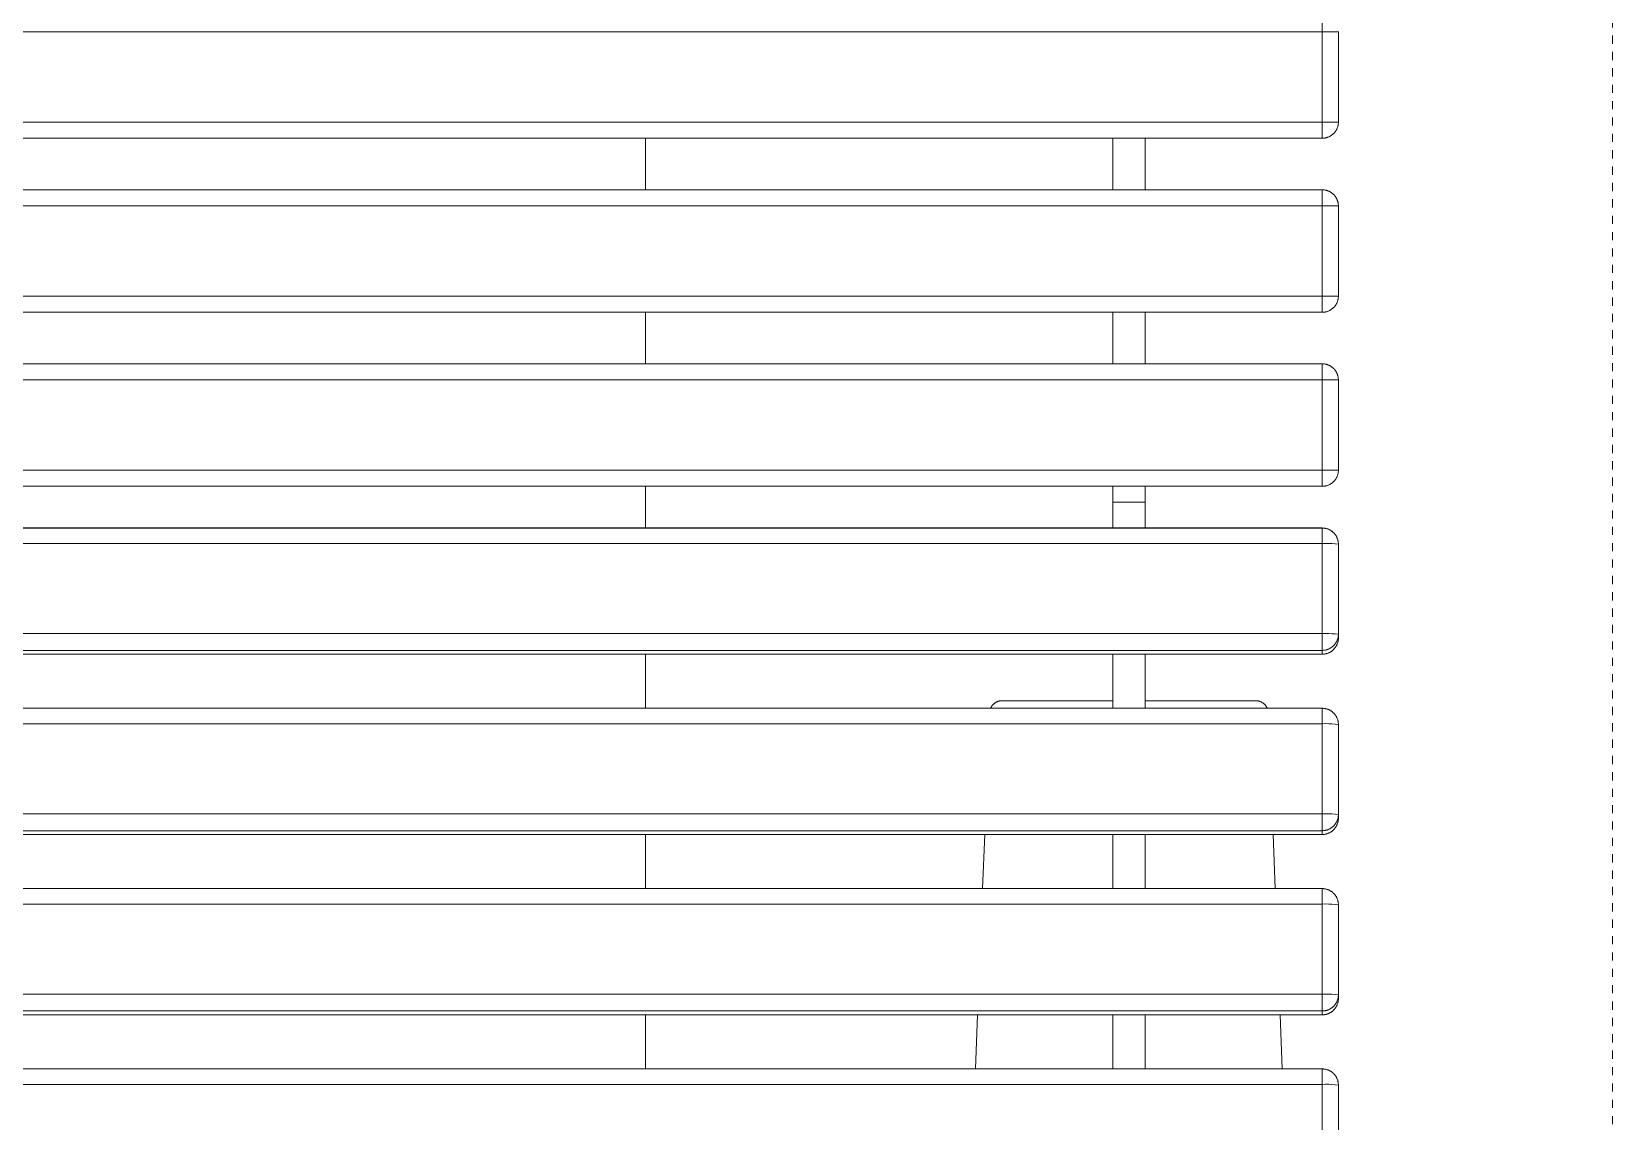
# Model space of a CAD drawing. Header units: inches. Extents: x -16 to 183, y -17 to 123.
# Drawn here: x 47.22 to 66.53, y 47.97 to 61.28 of the extents above; entities that cross this region are included whole.
import ezdxf

# ---------------------------------------------------------------- set-up
doc = ezdxf.new("R2010")
doc.units = ezdxf.units.IN
doc.linetypes.add('HIDDEN', pattern=[1.905, 1.27, -0.635])
doc.layers.add('ZANO_R', color=7, linetype='Continuous', lineweight=0)
doc.layers.add('ZANO_R_przerywana', color=250, linetype='HIDDEN', lineweight=0)

msp = doc.modelspace()

# ---------------------------------------------------------------- linework, layer by layer
at = {"layer": 'ZANO_R'}
for p, q in [((62.98564, 61.28025), (62.98564, 61.4771)), ((62.98564, 61.28025), (-7.48676, 61.28025)), ((62.98564, 60.17789), (62.98564, 61.28025)), ((62.98564, 61.28025), (63.18249, 61.28025)), ((63.18238, 61.28697), (63.18249, 61.28025)), ((63.18249, 61.28025), (63.18249, 60.17789)), ((-7.48676, 60.17789), (62.98564, 60.17789)), ((62.98564, 59.98104), (62.98564, 60.17789)), ((62.98564, 60.17789), (63.18249, 60.17789)), ((63.14249, 60.05895), (63.13834, 60.05366)), ((63.14646, 60.06437), (63.14249, 60.05895)), ((63.15025, 60.06993), (63.14646, 60.06437)), ((63.15384, 60.07561), (63.15025, 60.06993)), ((63.15723, 60.08141), (63.15384, 60.07561)), ((63.16042, 60.08733), (63.15723, 60.08141)), ((63.16341, 60.09335), (63.16042, 60.08733)), ((63.1662, 60.09947), (63.16341, 60.09335)), ((63.16877, 60.10568), (63.1662, 60.09947)), ((63.17113, 60.11197), (63.16877, 60.10568)), ((63.17327, 60.11834), (63.17113, 60.11197)), ((63.17519, 60.12478), (63.17327, 60.11834)), ((63.1769, 60.13128), (63.17519, 60.12478)), ((63.17838, 60.13784), (63.1769, 60.13128)), ((63.17963, 60.14445), (63.17838, 60.13784)), ((63.18066, 60.15109), (63.17963, 60.14445)), ((63.18146, 60.15776), (63.18066, 60.15109)), ((63.18203, 60.16446), (63.18146, 60.15776)), ((63.18238, 60.17117), (63.18203, 60.16446)), ((63.18249, 60.17789), (63.18238, 60.17117)), ((62.98564, 59.98104), (-7.48676, 59.98104)), ((54.71865, 59.98104), (54.71865, 59.35112)), ((60.42659, 59.35112), (60.42659, 59.98104)), ((60.82029, 59.35112), (60.82029, 59.98104)), ((62.99236, 59.98116), (62.98564, 59.98104)), ((62.99908, 59.9815), (62.99236, 59.98116)), ((63.00577, 59.98207), (62.99908, 59.9815)), ((63.01245, 59.98288), (63.00577, 59.98207)), ((63.01909, 59.9839), (63.01245, 59.98288)), ((63.02569, 59.98516), (63.01909, 59.9839)), ((63.03225, 59.98664), (63.02569, 59.98516)), ((63.03875, 59.98834), (63.03225, 59.98664)), ((63.04519, 59.99027), (63.03875, 59.98834)), ((63.05156, 59.99241), (63.04519, 59.99027)), ((63.05786, 59.99477), (63.05156, 59.99241)), ((63.06407, 59.99734), (63.05786, 59.99477)), ((63.07019, 60.00012), (63.06407, 59.99734)), ((63.07621, 60.00311), (63.07019, 60.00012)), ((63.08212, 60.00631), (63.07621, 60.00311)), ((63.08792, 60.0097), (63.08212, 60.00631)), ((63.09361, 60.01329), (63.08792, 60.0097)), ((63.09916, 60.01707), (63.09361, 60.01329)), ((63.10459, 60.02104), (63.09916, 60.01707)), ((63.10987, 60.02519), (63.10459, 60.02104)), ((63.11501, 60.02952), (63.10987, 60.02519)), ((63.12, 60.03403), (63.11501, 60.02952)), ((63.12484, 60.0387), (63.12, 60.03403)), ((63.12951, 60.04353), (63.12484, 60.0387)), ((63.13401, 60.04852), (63.12951, 60.04353)), ((63.13834, 60.05366), (63.13401, 60.04852)), ((-7.48676, 59.35112), (62.98564, 59.35112)), ((62.98564, 59.15427), (62.98564, 59.35112)), ((62.98564, 59.35112), (62.99236, 59.35101)), ((62.99236, 59.35101), (62.99908, 59.35066)), ((62.99908, 59.35066), (63.00577, 59.35009)), ((63.00577, 59.35009), (63.01245, 59.34929)), ((63.01245, 59.34929), (63.01909, 59.34826)), ((63.01909, 59.34826), (63.02569, 59.347)), ((63.02569, 59.347), (63.03225, 59.34552)), ((63.03225, 59.34552), (63.03875, 59.34382)), ((63.03875, 59.34382), (63.04519, 59.3419)), ((63.04519, 59.3419), (63.05156, 59.33975)), ((63.05156, 59.33975), (63.05786, 59.3374)), ((63.05786, 59.3374), (63.06407, 59.33482)), ((63.06407, 59.33482), (63.07019, 59.33204)), ((63.07019, 59.33204), (63.07621, 59.32905)), ((63.07621, 59.32905), (63.08212, 59.32586)), ((63.08212, 59.32586), (63.08792, 59.32246)), ((63.08792, 59.32246), (63.09361, 59.31887)), ((63.09361, 59.31887), (63.09916, 59.31509)), ((63.09916, 59.31509), (63.10459, 59.31112)), ((63.10459, 59.31112), (63.10987, 59.30697)), ((63.10987, 59.30697), (63.11501, 59.30264)), ((63.11501, 59.30264), (63.12, 59.29814)), ((63.12, 59.29814), (63.12484, 59.29346)), ((63.12484, 59.29346), (63.12951, 59.28863)), ((63.12951, 59.28863), (63.13401, 59.28364)), ((63.13401, 59.28364), (63.13834, 59.2785)), ((62.98564, 59.15427), (-7.48676, 59.15427)), ((62.98564, 58.05191), (62.98564, 59.15427)), ((62.98564, 59.15427), (63.18249, 59.15427)), ((63.13834, 59.2785), (63.14249, 59.27321)), ((63.14249, 59.27321), (63.14646, 59.26779)), ((63.14646, 59.26779), (63.15025, 59.26223)), ((63.15025, 59.26223), (63.15384, 59.25655)), ((63.15384, 59.25655), (63.15723, 59.25075)), ((63.15723, 59.25075), (63.16042, 59.24483)), ((63.16042, 59.24483), (63.16341, 59.23881)), ((63.16341, 59.23881), (63.1662, 59.2327)), ((63.1662, 59.2327), (63.16877, 59.22649)), ((63.16877, 59.22649), (63.17113, 59.22019)), ((63.17113, 59.22019), (63.17327, 59.21382)), ((63.17327, 59.21382), (63.17519, 59.20738)), ((63.17519, 59.20738), (63.1769, 59.20088)), ((63.1769, 59.20088), (63.17838, 59.19432)), ((63.17838, 59.19432), (63.17963, 59.18772)), ((63.17963, 59.18772), (63.18066, 59.18108)), ((63.18066, 59.18108), (63.18146, 59.1744)), ((63.18146, 59.1744), (63.18203, 59.1677)), ((63.18203, 59.1677), (63.18238, 59.16099)), ((63.18238, 59.16099), (63.18249, 59.15427)), ((63.18249, 59.15427), (63.18249, 58.05191)), ((-7.48676, 58.05191), (62.98564, 58.05191)), ((62.98564, 57.85506), (62.98564, 58.05191)), ((62.98564, 58.05191), (63.18249, 58.05191)), ((63.14249, 57.93296), (63.13834, 57.92768)), ((63.14646, 57.93839), (63.14249, 57.93296)), ((63.15025, 57.94395), (63.14646, 57.93839)), ((63.15384, 57.94963), (63.15025, 57.94395)), ((63.15723, 57.95543), (63.15384, 57.94963)), ((63.16042, 57.96135), (63.15723, 57.95543)), ((63.16341, 57.96737), (63.16042, 57.96135)), ((63.1662, 57.97348), (63.16341, 57.96737)), ((63.16877, 57.97969), (63.1662, 57.97348)), ((63.17113, 57.98599), (63.16877, 57.97969)), ((63.17327, 57.99236), (63.17113, 57.98599)), ((63.17519, 57.9988), (63.17327, 57.99236)), ((63.1769, 58.0053), (63.17519, 57.9988)), ((63.17838, 58.01186), (63.1769, 58.0053)), ((63.17963, 58.01846), (63.17838, 58.01186)), ((63.18066, 58.0251), (63.17963, 58.01846)), ((63.18146, 58.03178), (63.18066, 58.0251)), ((63.18203, 58.03848), (63.18146, 58.03178)), ((63.18238, 58.04519), (63.18203, 58.03848)), ((63.18249, 58.05191), (63.18238, 58.04519)), ((62.98564, 57.85506), (-7.48676, 57.85506)), ((54.71865, 57.85506), (54.71865, 57.22514)), ((60.42659, 57.22514), (60.42659, 57.85506)), ((60.82029, 57.22514), (60.82029, 57.85506)), ((62.99236, 57.85517), (62.98564, 57.85506)), ((62.99908, 57.85552), (62.99236, 57.85517)), ((63.00577, 57.85609), (62.99908, 57.85552)), ((63.01245, 57.85689), (63.00577, 57.85609)), ((63.01909, 57.85792), (63.01245, 57.85689)), ((63.02569, 57.85918), (63.01909, 57.85792)), ((63.03225, 57.86066), (63.02569, 57.85918)), ((63.03875, 57.86236), (63.03225, 57.86066)), ((63.04519, 57.86428), (63.03875, 57.86236)), ((63.05156, 57.86642), (63.04519, 57.86428)), ((63.05786, 57.86878), (63.05156, 57.86642)), ((63.06407, 57.87136), (63.05786, 57.86878)), ((63.07019, 57.87414), (63.06407, 57.87136)), ((63.07621, 57.87713), (63.07019, 57.87414)), ((63.08212, 57.88032), (63.07621, 57.87713)), ((63.08792, 57.88372), (63.08212, 57.88032)), ((63.09361, 57.88731), (63.08792, 57.88372)), ((63.09916, 57.89109), (63.09361, 57.88731)), ((63.10459, 57.89506), (63.09916, 57.89109)), ((63.10987, 57.89921), (63.10459, 57.89506)), ((63.11501, 57.90354), (63.10987, 57.89921)), ((63.12, 57.90804), (63.11501, 57.90354)), ((63.12484, 57.91271), (63.12, 57.90804)), ((63.12951, 57.91755), (63.12484, 57.91271)), ((63.13401, 57.92254), (63.12951, 57.91755)), ((63.13834, 57.92768), (63.13401, 57.92254)), ((-7.48676, 57.22514), (62.98564, 57.22514)), ((62.98564, 57.02829), (62.98564, 57.22514)), ((62.98564, 57.22514), (62.99236, 57.22502)), ((62.99236, 57.22502), (62.99908, 57.22468)), ((62.99908, 57.22468), (63.00577, 57.22411)), ((63.00577, 57.22411), (63.01245, 57.2233)), ((63.01245, 57.2233), (63.01909, 57.22228)), ((63.01909, 57.22228), (63.02569, 57.22102)), ((63.02569, 57.22102), (63.03225, 57.21954)), ((63.03225, 57.21954), (63.03875, 57.21784)), ((63.03875, 57.21784), (63.04519, 57.21591)), ((63.04519, 57.21591), (63.05156, 57.21377)), ((63.05156, 57.21377), (63.05786, 57.21141)), ((63.05786, 57.21141), (63.06407, 57.20884)), ((63.06407, 57.20884), (63.07019, 57.20606)), ((63.07019, 57.20606), (63.07621, 57.20307)), ((63.07621, 57.20307), (63.08212, 57.19987)), ((63.08212, 57.19987), (63.08792, 57.19648)), ((63.08792, 57.19648), (63.09361, 57.19289)), ((63.09361, 57.19289), (63.09916, 57.18911)), ((63.09916, 57.18911), (63.10459, 57.18514)), ((63.10459, 57.18514), (63.10987, 57.18099)), ((63.10987, 57.18099), (63.11501, 57.17666)), ((63.11501, 57.17666), (63.12, 57.17215)), ((63.12, 57.17215), (63.12484, 57.16748)), ((63.12484, 57.16748), (63.12951, 57.16265)), ((63.12951, 57.16265), (63.13401, 57.15766)), ((62.98564, 57.02829), (-7.48676, 57.02829)), ((62.98564, 55.92593), (62.98564, 57.02829)), ((62.98564, 57.02829), (63.18249, 57.02829)), ((63.13401, 57.15766), (63.13834, 57.15252)), ((63.13834, 57.15252), (63.14249, 57.14723)), ((63.14249, 57.14723), (63.14646, 57.14181)), ((63.14646, 57.14181), (63.15025, 57.13625)), ((63.15025, 57.13625), (63.15384, 57.13057)), ((63.15384, 57.13057), (63.15723, 57.12477)), ((63.15723, 57.12477), (63.16042, 57.11885)), ((63.16042, 57.11885), (63.16341, 57.11283)), ((63.16341, 57.11283), (63.1662, 57.10671)), ((63.1662, 57.10671), (63.16877, 57.1005)), ((63.16877, 57.1005), (63.17113, 57.09421)), ((63.17113, 57.09421), (63.17327, 57.08784)), ((63.17327, 57.08784), (63.17519, 57.0814)), ((63.17519, 57.0814), (63.1769, 57.07489)), ((63.1769, 57.07489), (63.17838, 57.06834)), ((63.17838, 57.06834), (63.17963, 57.06173)), ((63.17963, 57.06173), (63.18066, 57.05509)), ((63.18066, 57.05509), (63.18146, 57.04842)), ((63.18146, 57.04842), (63.18203, 57.04172)), ((63.18203, 57.04172), (63.18238, 57.03501)), ((63.18238, 57.03501), (63.18249, 57.02829)), ((63.18249, 57.02829), (63.18249, 55.92593)), ((-7.48676, 55.92593), (62.98564, 55.92593)), ((62.98564, 55.72908), (62.98564, 55.92593)), ((62.98564, 55.92593), (63.18249, 55.92593)), ((63.14249, 55.80698), (63.13834, 55.8017)), ((63.14646, 55.81241), (63.14249, 55.80698)), ((63.15025, 55.81796), (63.14646, 55.81241)), ((63.15384, 55.82365), (63.15025, 55.81796)), ((63.15723, 55.82945), (63.15384, 55.82365)), ((63.16042, 55.83536), (63.15723, 55.82945)), ((63.16341, 55.84138), (63.16042, 55.83536)), ((63.1662, 55.8475), (63.16341, 55.84138)), ((63.16877, 55.85371), (63.1662, 55.8475)), ((63.17113, 55.86), (63.16877, 55.85371)), ((63.17327, 55.86638), (63.17113, 55.86)), ((63.17519, 55.87282), (63.17327, 55.86638)), ((63.1769, 55.87932), (63.17519, 55.87282)), ((63.17838, 55.88588), (63.1769, 55.87932)), ((63.17963, 55.89248), (63.17838, 55.88588)), ((63.18066, 55.89912), (63.17963, 55.89248)), ((63.18146, 55.9058), (63.18066, 55.89912)), ((63.18203, 55.91249), (63.18146, 55.9058)), ((63.18238, 55.91921), (63.18203, 55.91249)), ((63.18249, 55.92593), (63.18238, 55.91921)), ((62.98564, 55.72908), (-7.48676, 55.72908)), ((54.71865, 55.72908), (54.71865, 55.21962)), ((60.42659, 55.53498), (60.42659, 55.72908)), ((60.82029, 55.53498), (60.82029, 55.72908)), ((62.99236, 55.72919), (62.98564, 55.72908)), ((62.99908, 55.72953), (62.99236, 55.72919)), ((63.00577, 55.73011), (62.99908, 55.72953)), ((63.01245, 55.73091), (63.00577, 55.73011)), ((63.01909, 55.73194), (63.01245, 55.73091)), ((63.02569, 55.73319), (63.01909, 55.73194)), ((63.03225, 55.73467), (63.02569, 55.73319)), ((63.03875, 55.73638), (63.03225, 55.73467)), ((63.04519, 55.7383), (63.03875, 55.73638)), ((63.05156, 55.74044), (63.04519, 55.7383)), ((63.05786, 55.7428), (63.05156, 55.74044)), ((63.06407, 55.74537), (63.05786, 55.7428)), ((63.07019, 55.74816), (63.06407, 55.74537)), ((63.07621, 55.75115), (63.07019, 55.74816)), ((63.08212, 55.75434), (63.07621, 55.75115)), ((63.08792, 55.75773), (63.08212, 55.75434)), ((63.09361, 55.76132), (63.08792, 55.75773)), ((63.09916, 55.76511), (63.09361, 55.76132)), ((63.10459, 55.76907), (63.09916, 55.76511)), ((63.10987, 55.77323), (63.10459, 55.76907)), ((63.11501, 55.77756), (63.10987, 55.77323)), ((63.12, 55.78206), (63.11501, 55.77756)), ((63.12484, 55.78673), (63.12, 55.78206)), ((63.12951, 55.79157), (63.12484, 55.78673)), ((63.13401, 55.79656), (63.12951, 55.79157)), ((63.13834, 55.8017), (63.13401, 55.79656)), ((60.42659, 55.21962), (60.42659, 55.53498)), ((60.42659, 55.53498), (60.82029, 55.53498)), ((60.82029, 55.21962), (60.82029, 55.53498)), ((-7.48676, 55.2198), (62.98564, 55.2198)), ((-7.48676, 55.21962), (62.98564, 55.21962)), ((62.98564, 55.2198), (62.99242, 55.21968)), ((62.98564, 55.03126), (62.98564, 55.21974)), ((62.98564, 55.21962), (62.99244, 55.21951)), ((62.99242, 55.21968), (62.99918, 55.21933)), ((62.99244, 55.21951), (62.99922, 55.21916)), ((62.99918, 55.21933), (63.00593, 55.21875)), ((62.99922, 55.21916), (63.00599, 55.21857)), ((63.00593, 55.21875), (63.01265, 55.21794)), ((63.00599, 55.21857), (63.01274, 55.21775)), ((63.01265, 55.21794), (63.01935, 55.21689)), ((63.01274, 55.21775), (63.01945, 55.2167)), ((63.01935, 55.21689), (63.026, 55.21562)), ((63.01945, 55.2167), (63.02612, 55.21542)), ((63.026, 55.21562), (63.03261, 55.21412)), ((63.02612, 55.21542), (63.03275, 55.21391)), ((63.03261, 55.21412), (63.03916, 55.21239)), ((63.03275, 55.21391), (63.03931, 55.21217)), ((63.03916, 55.21239), (63.04564, 55.21043)), ((63.03931, 55.21217), (63.04582, 55.21021)), ((63.04564, 55.21043), (63.05206, 55.20826)), ((63.04582, 55.21021), (63.05225, 55.20802)), ((63.05206, 55.20826), (63.05839, 55.20586)), ((63.05225, 55.20802), (63.05861, 55.20562)), ((63.05839, 55.20586), (63.06464, 55.20325)), ((63.05861, 55.20562), (63.06487, 55.20299)), ((63.06464, 55.20325), (63.0708, 55.20043)), ((63.06487, 55.20299), (63.07105, 55.20015)), ((63.0708, 55.20043), (63.07686, 55.19739)), ((63.07105, 55.20015), (63.07712, 55.1971)), ((63.07686, 55.19739), (63.08281, 55.19415)), ((63.07712, 55.1971), (63.08308, 55.19384)), ((63.08281, 55.19415), (63.08864, 55.19071)), ((63.08308, 55.19384), (63.08892, 55.19038)), ((63.08864, 55.19071), (63.09435, 55.18706)), ((63.08892, 55.19038), (63.09465, 55.18672)), ((63.09435, 55.18706), (63.09993, 55.18323)), ((63.09465, 55.18672), (63.10024, 55.18286)), ((63.09993, 55.18323), (63.10538, 55.1792)), ((63.10024, 55.18286), (63.1057, 55.17881)), ((63.10538, 55.1792), (63.11068, 55.17499)), ((63.1057, 55.17881), (63.11101, 55.17458)), ((63.11068, 55.17499), (63.11584, 55.17059)), ((63.11101, 55.17458), (63.11618, 55.17016)), ((63.11584, 55.17059), (63.12084, 55.16603)), ((63.11618, 55.17016), (63.12119, 55.16557)), ((63.12084, 55.16603), (63.12569, 55.16129)), ((63.12569, 55.16129), (63.13036, 55.15639)), ((63.13036, 55.15639), (63.13487, 55.15133)), ((63.13487, 55.15133), (63.1392, 55.14612)), ((63.1392, 55.14612), (63.14334, 55.14076)), ((63.14334, 55.14076), (63.1473, 55.13527)), ((63.1473, 55.13527), (63.15107, 55.12964)), ((63.15107, 55.12964), (63.15465, 55.12388)), ((63.15465, 55.12388), (63.15802, 55.11801)), ((63.15802, 55.11801), (63.16119, 55.11202)), ((63.16119, 55.11202), (63.16415, 55.10593)), ((63.16415, 55.10593), (63.1669, 55.09974)), ((63.1669, 55.09974), (63.16943, 55.09346)), ((63.16943, 55.09346), (63.17175, 55.08709)), ((63.17175, 55.08709), (63.17385, 55.08065)), ((63.17385, 55.08065), (63.17572, 55.07414)), ((63.17572, 55.07414), (63.17737, 55.06757)), ((63.17737, 55.06757), (63.17879, 55.06095)), ((63.17879, 55.06095), (63.17998, 55.05428)), ((63.17998, 55.05428), (63.18095, 55.04757)), ((63.18095, 55.04757), (63.18168, 55.04084)), ((63.18168, 55.04084), (63.18218, 55.03408)), ((63.18218, 55.03408), (63.18244, 55.02732)), ((62.98564, 55.03126), (-7.48676, 55.03126)), ((62.98564, 55.03126), (63.02508, 55.03225)), ((62.98564, 53.92988), (62.98564, 55.03126)), ((63.02508, 55.03225), (63.06453, 55.03191)), ((63.06453, 55.03191), (63.10394, 55.03025)), ((63.10394, 55.03025), (63.14328, 55.02726)), ((63.14328, 55.02726), (63.18249, 55.02295)), ((63.18244, 55.02732), (63.18249, 55.02313)), ((63.18249, 55.02295), (63.18249, 54.97622)), ((63.18249, 53.92176), (63.18249, 54.97622)), ((-7.48676, 53.92988), (62.98564, 53.92988)), ((62.98564, 53.92988), (63.02508, 53.93087)), ((62.98564, 53.7249), (62.98564, 53.92988)), ((63.02508, 53.93087), (63.06453, 53.93054)), ((63.06453, 53.93054), (63.10394, 53.92887)), ((63.10394, 53.92887), (63.14328, 53.92588)), ((63.14328, 53.92588), (63.18249, 53.92157)), ((63.17818, 53.88066), (63.17663, 53.87397)), ((63.17949, 53.88741), (63.17818, 53.88066)), ((63.18057, 53.89419), (63.17949, 53.88741)), ((63.18141, 53.901), (63.18057, 53.89419)), ((63.18201, 53.90785), (63.18141, 53.901)), ((63.18237, 53.9147), (63.18201, 53.90785)), ((63.18249, 53.92157), (63.18237, 53.9147)), ((63.18249, 53.91721), (63.18249, 53.87502)), ((62.98564, 53.7249), (-7.48676, 53.7249)), ((62.99251, 53.72501), (62.98564, 53.7249)), ((62.98564, 53.67835), (62.98564, 53.7249)), ((62.99937, 53.72537), (62.99251, 53.72501)), ((63.00621, 53.72597), (62.99937, 53.72537)), ((63.01303, 53.7268), (63.00621, 53.72597)), ((63.01981, 53.72787), (63.01303, 53.7268)), ((63.02615, 53.68238), (63.01947, 53.6811)), ((63.02655, 53.72918), (63.01981, 53.72787)), ((63.02655, 53.68263), (63.01981, 53.68132)), ((63.03278, 53.6839), (63.02615, 53.68238)), ((63.03325, 53.73072), (63.02655, 53.72918)), ((63.03325, 53.68417), (63.02655, 53.68263)), ((63.03935, 53.68564), (63.03278, 53.6839)), ((63.03988, 53.73249), (63.03325, 53.73072)), ((63.03988, 53.68594), (63.03325, 53.68417)), ((63.04586, 53.68761), (63.03935, 53.68564)), ((63.04645, 53.7345), (63.03988, 53.73249)), ((63.04645, 53.68795), (63.03988, 53.68594)), ((63.0523, 53.6898), (63.04586, 53.68761)), ((63.05294, 53.73673), (63.04645, 53.7345)), ((63.05294, 53.69018), (63.04645, 53.68795)), ((63.05865, 53.69221), (63.0523, 53.6898)), ((63.05936, 53.73919), (63.05294, 53.73673)), ((63.05936, 53.69264), (63.05294, 53.69018)), ((63.06492, 53.69484), (63.05865, 53.69221)), ((63.06568, 53.74187), (63.05936, 53.73919)), ((63.06568, 53.69532), (63.05936, 53.69264)), ((63.0711, 53.69769), (63.06492, 53.69484)), ((63.07191, 53.74477), (63.06568, 53.74187)), ((63.07191, 53.69822), (63.06568, 53.69532)), ((63.07717, 53.70075), (63.0711, 53.69769)), ((63.07803, 53.74789), (63.07191, 53.74477)), ((63.07803, 53.70134), (63.07191, 53.69822)), ((63.08314, 53.70401), (63.07717, 53.70075)), ((63.08404, 53.75121), (63.07803, 53.74789)), ((63.08404, 53.70466), (63.07803, 53.70134)), ((63.08899, 53.70748), (63.08314, 53.70401)), ((63.08992, 53.75475), (63.08404, 53.75121)), ((63.08992, 53.7082), (63.08404, 53.70466)), ((63.09471, 53.71115), (63.08899, 53.70748)), ((63.09569, 53.75849), (63.08992, 53.75475)), ((63.09569, 53.71194), (63.08992, 53.7082)), ((63.10031, 53.71501), (63.09471, 53.71115)), ((63.10131, 53.76242), (63.09569, 53.75849)), ((63.10131, 53.71587), (63.09569, 53.71194)), ((63.10576, 53.71907), (63.10031, 53.71501)), ((63.1068, 53.76655), (63.10131, 53.76242)), ((63.1068, 53.72), (63.10131, 53.71587)), ((63.11108, 53.72331), (63.10576, 53.71907)), ((63.11214, 53.77087), (63.1068, 53.76655)), ((63.11214, 53.72432), (63.1068, 53.72)), ((63.11624, 53.72773), (63.11108, 53.72331)), ((63.11733, 53.77538), (63.11214, 53.77087)), ((63.11733, 53.72883), (63.11214, 53.72432)), ((63.12125, 53.73233), (63.11624, 53.72773)), ((63.12235, 53.78006), (63.11733, 53.77538)), ((63.12235, 53.73351), (63.11733, 53.72883)), ((63.12721, 53.78491), (63.12235, 53.78006)), ((63.12721, 53.73836), (63.12235, 53.73351)), ((63.13189, 53.78993), (63.12721, 53.78491)), ((63.13189, 53.74338), (63.12721, 53.73836)), ((63.1364, 53.79512), (63.13189, 53.78993)), ((63.1364, 53.74857), (63.13189, 53.74338)), ((63.14073, 53.80045), (63.1364, 53.79512)), ((63.14073, 53.7539), (63.1364, 53.74857)), ((63.14486, 53.80593), (63.14073, 53.80045)), ((63.14486, 53.75938), (63.14073, 53.7539)), ((63.14881, 53.81156), (63.14486, 53.80593)), ((63.14881, 53.76501), (63.14486, 53.75938)), ((63.15255, 53.81732), (63.14881, 53.81156)), ((63.15255, 53.77077), (63.14881, 53.76501)), ((63.15609, 53.8232), (63.15255, 53.81732)), ((63.15609, 53.77665), (63.15255, 53.77077)), ((63.15942, 53.82921), (63.15609, 53.8232)), ((63.15942, 53.78266), (63.15609, 53.77665)), ((63.16254, 53.83533), (63.15942, 53.82921)), ((63.16254, 53.78878), (63.15942, 53.78266)), ((63.16545, 53.84155), (63.16254, 53.83533)), ((63.16545, 53.795), (63.16254, 53.78878)), ((63.16813, 53.84787), (63.16545, 53.84155)), ((63.16813, 53.80132), (63.16545, 53.795)), ((63.1706, 53.85428), (63.16813, 53.84787)), ((63.1706, 53.80773), (63.16813, 53.80132)), ((63.17284, 53.86077), (63.1706, 53.85428)), ((63.17284, 53.81422), (63.1706, 53.80773)), ((63.17485, 53.86734), (63.17284, 53.86077)), ((63.17485, 53.82079), (63.17284, 53.81422)), ((63.17663, 53.87397), (63.17485, 53.86734)), ((63.17663, 53.82742), (63.17485, 53.82079)), ((63.17818, 53.83411), (63.17663, 53.82742)), ((63.17949, 53.84086), (63.17818, 53.83411)), ((63.18057, 53.84764), (63.17949, 53.84086)), ((63.18141, 53.85445), (63.18057, 53.84764)), ((63.18201, 53.8613), (63.18141, 53.85445)), ((63.18237, 53.86815), (63.18201, 53.8613)), ((63.18249, 53.87502), (63.18237, 53.86815)), ((-7.48676, 53.67835), (62.98564, 53.67835)), ((62.98564, 53.67817), (-7.48676, 53.67817)), ((54.71865, 53.67835), (54.71865, 53.01687)), ((60.42659, 53.01687), (60.42659, 53.67835)), ((60.82029, 53.01687), (60.82029, 53.67835)), ((62.99251, 53.67846), (62.98564, 53.67835)), ((62.98564, 53.67818), (62.98564, 53.67835)), ((62.99244, 53.67829), (62.98564, 53.67817)), ((62.98564, 53.67823), (62.98564, 53.67818)), ((62.98564, 53.67818), (62.98564, 53.67817)), ((62.98564, 53.67817), (62.98564, 53.67818)), ((62.98564, 53.67817), (62.98564, 53.67817)), ((62.98564, 53.67817), (62.98564, 53.67817)), ((62.98564, 53.67817), (62.98564, 53.67817)), ((62.99923, 53.67864), (62.99244, 53.67829)), ((62.99937, 53.67882), (62.99251, 53.67846)), ((63.00601, 53.67923), (62.99923, 53.67864)), ((63.00621, 53.67942), (62.99937, 53.67882)), ((63.01276, 53.68005), (63.00601, 53.67923)), ((63.01303, 53.68025), (63.00621, 53.67942)), ((63.01947, 53.6811), (63.01276, 53.68005)), ((63.01981, 53.68132), (63.01303, 53.68025)), ((59.02848, 53.10235), (59.03373, 53.10395)), ((59.03373, 53.10395), (59.03903, 53.10537)), ((59.03903, 53.10537), (59.04438, 53.1066)), ((59.04438, 53.1066), (59.04976, 53.10765)), ((59.04976, 53.10765), (59.05518, 53.10851)), ((59.05518, 53.10851), (59.06063, 53.10917)), ((59.06063, 53.10917), (59.0661, 53.10965)), ((59.0661, 53.10965), (59.07158, 53.10994)), ((59.07158, 53.10994), (59.07707, 53.11003)), ((60.42659, 53.11003), (59.07707, 53.11003)), ((62.16981, 53.11003), (60.82029, 53.11003)), ((62.16981, 53.11003), (62.1753, 53.10994)), ((62.1753, 53.10994), (62.18078, 53.10965)), ((62.18078, 53.10965), (62.18625, 53.10917)), ((62.18625, 53.10917), (62.19169, 53.10851)), ((62.19169, 53.10851), (62.19712, 53.10765)), ((62.19712, 53.10765), (62.2025, 53.1066)), ((62.2025, 53.1066), (62.20785, 53.10537)), ((62.20785, 53.10537), (62.21315, 53.10395)), ((62.21315, 53.10395), (62.2184, 53.10235)), ((-7.48676, 53.01704), (62.98564, 53.01704)), ((-7.48676, 53.01687), (62.98564, 53.01687)), ((58.93332, 53.01687), (58.93565, 53.02184)), ((58.93565, 53.02184), (58.93815, 53.02672)), ((58.93815, 53.02672), (58.94081, 53.03152)), ((58.94081, 53.03152), (58.94365, 53.03622)), ((58.94365, 53.03622), (58.94665, 53.04082)), ((58.94665, 53.04082), (58.9498, 53.04531)), ((58.9498, 53.04531), (58.95311, 53.04969)), ((58.95311, 53.04969), (58.95657, 53.05395)), ((58.95657, 53.05395), (58.96018, 53.05808)), ((58.96018, 53.05808), (58.96392, 53.06209)), ((58.96392, 53.06209), (58.96781, 53.06597)), ((58.96781, 53.06597), (58.97183, 53.06971)), ((58.97183, 53.06971), (58.97597, 53.0733)), ((58.97597, 53.0733), (58.98024, 53.07675)), ((58.98024, 53.07675), (58.98463, 53.08005)), ((58.98463, 53.08005), (58.98913, 53.08319)), ((58.98913, 53.08319), (58.99373, 53.08618)), ((58.99373, 53.08618), (58.99844, 53.089)), ((58.99844, 53.089), (59.00324, 53.09166)), ((59.00324, 53.09166), (59.00813, 53.09415)), ((59.00813, 53.09415), (59.01311, 53.09646)), ((59.01311, 53.09646), (59.01816, 53.0986)), ((59.01816, 53.0986), (59.02329, 53.10057)), ((59.02329, 53.10057), (59.02848, 53.10235)), ((62.2184, 53.10235), (62.22359, 53.10057)), ((62.22359, 53.10057), (62.22872, 53.0986)), ((62.22872, 53.0986), (62.23377, 53.09646)), ((62.23377, 53.09646), (62.23875, 53.09415)), ((62.23875, 53.09415), (62.24364, 53.09166)), ((62.24364, 53.09166), (62.24844, 53.089)), ((62.24844, 53.089), (62.25315, 53.08618)), ((62.25315, 53.08618), (62.25775, 53.08319)), ((62.25775, 53.08319), (62.26225, 53.08005)), ((62.26225, 53.08005), (62.26664, 53.07675)), ((62.26664, 53.07675), (62.27091, 53.0733)), ((62.27091, 53.0733), (62.27505, 53.06971)), ((62.27505, 53.06971), (62.27907, 53.06597)), ((62.27907, 53.06597), (62.28296, 53.06209)), ((62.28296, 53.06209), (62.2867, 53.05808)), ((62.2867, 53.05808), (62.29031, 53.05395)), ((62.29031, 53.05395), (62.29377, 53.04969)), ((62.29377, 53.04969), (62.29708, 53.04531)), ((62.29708, 53.04531), (62.30023, 53.04082)), ((62.30023, 53.04082), (62.30323, 53.03622)), ((62.30323, 53.03622), (62.30606, 53.03152)), ((62.30606, 53.03152), (62.30873, 53.02672)), ((62.30873, 53.02672), (62.31123, 53.02184)), ((62.31123, 53.02184), (62.31356, 53.01687)), ((62.98564, 53.01704), (62.99242, 53.01693)), ((62.98564, 52.82851), (62.98564, 53.01698)), ((62.98564, 53.01687), (62.99244, 53.01675)), ((62.99242, 53.01693), (62.99918, 53.01658)), ((62.99244, 53.01675), (62.99922, 53.0164)), ((62.99918, 53.01658), (63.00593, 53.016)), ((62.99922, 53.0164), (63.00599, 53.01582)), ((63.00593, 53.016), (63.01265, 53.01518)), ((63.00599, 53.01582), (63.01274, 53.015)), ((63.01265, 53.01518), (63.01935, 53.01414)), ((63.01274, 53.015), (63.01945, 53.01395)), ((63.01935, 53.01414), (63.026, 53.01286)), ((63.01945, 53.01395), (63.02612, 53.01267)), ((63.026, 53.01286), (63.03261, 53.01136)), ((63.02612, 53.01267), (63.03275, 53.01116)), ((63.03261, 53.01136), (63.03916, 53.00963)), ((63.03275, 53.01116), (63.03931, 53.00942)), ((63.03916, 53.00963), (63.04564, 53.00768)), ((63.03931, 53.00942), (63.04582, 53.00745)), ((63.04564, 53.00768), (63.05206, 53.0055)), ((63.04582, 53.00745), (63.05225, 53.00527)), ((63.05206, 53.0055), (63.05839, 53.00311)), ((63.05225, 53.00527), (63.05861, 53.00286)), ((63.05839, 53.00311), (63.06464, 53.0005)), ((63.05861, 53.00286), (63.06487, 53.00023)), ((63.06464, 53.0005), (63.0708, 52.99767)), ((63.06487, 53.00023), (63.07105, 52.99739)), ((63.0708, 52.99767), (63.07686, 52.99464)), ((63.07105, 52.99739), (63.07712, 52.99434)), ((63.07686, 52.99464), (63.08281, 52.99139)), ((63.07712, 52.99434), (63.08308, 52.99108)), ((63.08281, 52.99139), (63.08864, 52.98795)), ((63.08308, 52.99108), (63.08892, 52.98762)), ((63.08864, 52.98795), (63.09435, 52.98431)), ((63.08892, 52.98762), (63.09465, 52.98396)), ((63.09435, 52.98431), (63.09993, 52.98047)), ((63.09465, 52.98396), (63.10024, 52.9801)), ((63.09993, 52.98047), (63.10538, 52.97644)), ((63.10024, 52.9801), (63.1057, 52.97605)), ((63.10538, 52.97644), (63.11068, 52.97223)), ((63.1057, 52.97605), (63.11101, 52.97182)), ((63.11068, 52.97223), (63.11584, 52.96784)), ((63.11101, 52.97182), (63.11618, 52.96741)), ((63.11584, 52.96784), (63.12084, 52.96327)), ((63.11618, 52.96741), (63.12119, 52.96282)), ((63.12084, 52.96327), (63.12569, 52.95853)), ((63.12569, 52.95853), (63.13036, 52.95363)), ((63.13036, 52.95363), (63.13487, 52.94857)), ((63.13487, 52.94857), (63.1392, 52.94336)), ((63.1392, 52.94336), (63.14334, 52.93801)), ((63.14334, 52.93801), (63.1473, 52.93251)), ((63.1473, 52.93251), (63.15107, 52.92688)), ((63.15107, 52.92688), (63.15465, 52.92113)), ((63.15465, 52.92113), (63.15802, 52.91525)), ((63.15802, 52.91525), (63.16119, 52.90927)), ((62.98564, 52.82851), (-7.48676, 52.82851)), ((62.98564, 52.82851), (63.02508, 52.8295)), ((62.98564, 51.72713), (62.98564, 52.82851)), ((63.02508, 52.8295), (63.06453, 52.82916)), ((63.06453, 52.82916), (63.10394, 52.82749)), ((63.10394, 52.82749), (63.14328, 52.8245)), ((63.14328, 52.8245), (63.18249, 52.82019)), ((63.16119, 52.90927), (63.16415, 52.90317)), ((63.16415, 52.90317), (63.1669, 52.89698)), ((63.1669, 52.89698), (63.16943, 52.8907)), ((63.16943, 52.8907), (63.17175, 52.88434)), ((63.17175, 52.88434), (63.17385, 52.87789)), ((63.17385, 52.87789), (63.17572, 52.87138)), ((63.17572, 52.87138), (63.17737, 52.86481)), ((63.17737, 52.86481), (63.17879, 52.85819)), ((63.17879, 52.85819), (63.17998, 52.85152)), ((63.17998, 52.85152), (63.18095, 52.84482)), ((63.18095, 52.84482), (63.18168, 52.83808)), ((63.18168, 52.83808), (63.18218, 52.83133)), ((63.18218, 52.83133), (63.18244, 52.82456)), ((63.18244, 52.82456), (63.18249, 52.82038)), ((63.18249, 52.82019), (63.18249, 52.77346)), ((63.18249, 51.719), (63.18249, 52.77346)), ((-7.48676, 51.72713), (62.98564, 51.72713)), ((62.98564, 51.72713), (63.02508, 51.72812)), ((62.98564, 51.52214), (62.98564, 51.72713)), ((63.02508, 51.72812), (63.06453, 51.72778)), ((63.06453, 51.72778), (63.10394, 51.72611)), ((63.10131, 51.55967), (63.09569, 51.55573)), ((63.1068, 51.5638), (63.10131, 51.55967)), ((63.10394, 51.72611), (63.14328, 51.72313)), ((63.11214, 51.56812), (63.1068, 51.5638)), ((63.11733, 51.57262), (63.11214, 51.56812)), ((63.12235, 51.5773), (63.11733, 51.57262)), ((63.12721, 51.58216), (63.12235, 51.5773)), ((63.13189, 51.58718), (63.12721, 51.58216)), ((63.1364, 51.59236), (63.13189, 51.58718)), ((63.14073, 51.59769), (63.1364, 51.59236)), ((63.14486, 51.60318), (63.14073, 51.59769)), ((63.14328, 51.72313), (63.18249, 51.71881)), ((63.14881, 51.6088), (63.14486, 51.60318)), ((63.14881, 51.56225), (63.14486, 51.55663)), ((63.15255, 51.61456), (63.14881, 51.6088)), ((63.15255, 51.56801), (63.14881, 51.56225)), ((63.15609, 51.62045), (63.15255, 51.61456)), ((63.15609, 51.5739), (63.15255, 51.56801)), ((63.15942, 51.62645), (63.15609, 51.62045)), ((63.15942, 51.5799), (63.15609, 51.5739)), ((63.16254, 51.63257), (63.15942, 51.62645)), ((63.16254, 51.58602), (63.15942, 51.5799)), ((63.16545, 51.63879), (63.16254, 51.63257)), ((63.16545, 51.59224), (63.16254, 51.58602)), ((63.16813, 51.64511), (63.16545, 51.63879)), ((63.16813, 51.59856), (63.16545, 51.59224)), ((63.1706, 51.65152), (63.16813, 51.64511)), ((63.1706, 51.60497), (63.16813, 51.59856)), ((63.17284, 51.65802), (63.1706, 51.65152)), ((63.17284, 51.61147), (63.1706, 51.60497)), ((63.17485, 51.66458), (63.17284, 51.65802)), ((63.17485, 51.61803), (63.17284, 51.61147)), ((63.17663, 51.67122), (63.17485, 51.66458)), ((63.17663, 51.62467), (63.17485, 51.61803)), ((63.17818, 51.67791), (63.17663, 51.67122)), ((63.17818, 51.63136), (63.17663, 51.62467)), ((63.17949, 51.68465), (63.17818, 51.67791)), ((63.17949, 51.6381), (63.17818, 51.63136)), ((63.18057, 51.69143), (63.17949, 51.68465)), ((63.18057, 51.64488), (63.17949, 51.6381)), ((63.18141, 51.69825), (63.18057, 51.69143)), ((63.18141, 51.6517), (63.18057, 51.64488)), ((63.18201, 51.70509), (63.18141, 51.69825)), ((63.18201, 51.65854), (63.18141, 51.6517)), ((63.18237, 51.71195), (63.18201, 51.70509)), ((63.18237, 51.6654), (63.18201, 51.65854)), ((63.18249, 51.71881), (63.18237, 51.71195)), ((63.18249, 51.67227), (63.18237, 51.6654)), ((63.18249, 51.71445), (63.18249, 51.67227)), ((62.98564, 51.52214), (-7.48676, 51.52214)), ((-7.48676, 51.47559), (62.98564, 51.47559)), ((62.98564, 51.47541), (-7.48676, 51.47541)), ((54.71865, 51.47559), (54.71865, 50.81411)), ((58.86189, 51.47559), (58.83611, 50.81411)), ((60.42659, 50.81411), (60.42659, 51.47559)), ((60.82029, 50.81411), (60.82029, 51.47559)), ((62.41077, 50.81411), (62.38499, 51.47559)), ((62.99251, 51.52226), (62.98564, 51.52214)), ((62.98564, 51.47559), (62.98564, 51.52214)), ((62.99251, 51.47571), (62.98564, 51.47559)), ((62.98564, 51.47542), (62.98564, 51.47559)), ((62.99244, 51.47553), (62.98564, 51.47541)), ((62.98564, 51.47548), (62.98564, 51.47542)), ((62.98564, 51.47542), (62.98564, 51.47542)), ((62.98564, 51.47542), (62.98564, 51.47542)), ((62.98564, 51.47542), (62.98564, 51.47541)), ((62.98564, 51.47541), (62.98564, 51.47542)), ((62.98564, 51.47541), (62.98564, 51.47541)), ((62.99923, 51.47588), (62.99244, 51.47553)), ((62.99937, 51.52261), (62.99251, 51.52226)), ((62.99937, 51.47606), (62.99251, 51.47571)), ((63.00601, 51.47647), (62.99923, 51.47588)), ((63.00621, 51.52321), (62.99937, 51.52261)), ((63.00621, 51.47666), (62.99937, 51.47606)), ((63.01276, 51.47729), (63.00601, 51.47647)), ((63.01303, 51.52404), (63.00621, 51.52321)), ((63.01303, 51.47749), (63.00621, 51.47666)), ((63.01947, 51.47834), (63.01276, 51.47729)), ((63.01981, 51.52511), (63.01303, 51.52404)), ((63.01981, 51.47856), (63.01303, 51.47749)), ((63.02615, 51.47963), (63.01947, 51.47834)), ((63.02655, 51.52642), (63.01981, 51.52511)), ((63.02655, 51.47987), (63.01981, 51.47856)), ((63.03278, 51.48114), (63.02615, 51.47963)), ((63.03325, 51.52796), (63.02655, 51.52642)), ((63.03325, 51.48141), (63.02655, 51.47987)), ((63.03935, 51.48288), (63.03278, 51.48114)), ((63.03988, 51.52974), (63.03325, 51.52796)), ((63.03988, 51.48319), (63.03325, 51.48141)), ((63.04586, 51.48485), (63.03935, 51.48288)), ((63.04645, 51.53174), (63.03988, 51.52974)), ((63.04645, 51.48519), (63.03988, 51.48319)), ((63.0523, 51.48704), (63.04586, 51.48485)), ((63.05294, 51.53398), (63.04645, 51.53174)), ((63.05294, 51.48743), (63.04645, 51.48519)), ((63.05865, 51.48946), (63.0523, 51.48704)), ((63.05936, 51.53643), (63.05294, 51.53398)), ((63.05936, 51.48988), (63.05294, 51.48743)), ((63.06492, 51.49209), (63.05865, 51.48946)), ((63.06568, 51.53912), (63.05936, 51.53643)), ((63.06568, 51.49257), (63.05936, 51.48988)), ((63.0711, 51.49493), (63.06492, 51.49209)), ((63.07191, 51.54202), (63.06568, 51.53912)), ((63.07191, 51.49547), (63.06568, 51.49257)), ((63.07717, 51.49799), (63.0711, 51.49493)), ((63.07803, 51.54513), (63.07191, 51.54202)), ((63.07803, 51.49858), (63.07191, 51.49547)), ((63.08314, 51.50125), (63.07717, 51.49799)), ((63.08404, 51.54846), (63.07803, 51.54513)), ((63.08404, 51.50191), (63.07803, 51.49858)), ((63.08899, 51.50472), (63.08314, 51.50125)), ((63.08992, 51.55199), (63.08404, 51.54846)), ((63.08992, 51.50544), (63.08404, 51.50191)), ((63.09471, 51.50839), (63.08899, 51.50472)), ((63.09569, 51.55573), (63.08992, 51.55199)), ((63.09569, 51.50918), (63.08992, 51.50544)), ((63.10031, 51.51226), (63.09471, 51.50839)), ((63.10131, 51.51312), (63.09569, 51.50918)), ((63.10576, 51.51631), (63.10031, 51.51226)), ((63.1068, 51.51725), (63.10131, 51.51312)), ((63.11108, 51.52055), (63.10576, 51.51631)), ((63.11214, 51.52157), (63.1068, 51.51725)), ((63.11624, 51.52498), (63.11108, 51.52055)), ((63.11733, 51.52607), (63.11214, 51.52157)), ((63.12125, 51.52958), (63.11624, 51.52498)), ((63.12235, 51.53075), (63.11733, 51.52607)), ((63.12721, 51.53561), (63.12235, 51.53075)), ((63.13189, 51.54063), (63.12721, 51.53561)), ((63.1364, 51.54581), (63.13189, 51.54063)), ((63.14073, 51.55114), (63.1364, 51.54581)), ((63.14486, 51.55663), (63.14073, 51.55114)), ((-7.48676, 50.81429), (62.98564, 50.81429)), ((-7.48676, 50.81411), (62.98564, 50.81411)), ((62.98564, 50.81429), (62.99242, 50.81417)), ((62.98564, 50.62575), (62.98564, 50.81423)), ((62.98564, 50.81411), (62.99244, 50.81399)), ((62.99242, 50.81417), (62.99918, 50.81382)), ((62.99244, 50.81399), (62.99922, 50.81364)), ((62.99918, 50.81382), (63.00593, 50.81324)), ((62.99922, 50.81364), (63.00599, 50.81306)), ((63.00593, 50.81324), (63.01265, 50.81242)), ((63.00599, 50.81306), (63.01274, 50.81224)), ((63.01265, 50.81242), (63.01935, 50.81138)), ((63.01274, 50.81224), (63.01945, 50.81119)), ((63.01935, 50.81138), (63.026, 50.81011)), ((63.01945, 50.81119), (63.02612, 50.80991)), ((63.026, 50.81011), (63.03261, 50.8086)), ((63.02612, 50.80991), (63.03275, 50.8084)), ((63.03261, 50.8086), (63.03916, 50.80687)), ((63.03275, 50.8084), (63.03931, 50.80666)), ((63.03916, 50.80687), (63.04564, 50.80492)), ((63.03931, 50.80666), (63.04582, 50.8047)), ((63.04564, 50.80492), (63.05206, 50.80274)), ((63.04582, 50.8047), (63.05225, 50.80251)), ((63.05206, 50.80274), (63.05839, 50.80035)), ((63.05225, 50.80251), (63.05861, 50.8001)), ((63.05839, 50.80035), (63.06464, 50.79774)), ((63.05861, 50.8001), (63.06487, 50.79748)), ((63.06464, 50.79774), (63.0708, 50.79491)), ((63.06487, 50.79748), (63.07105, 50.79464)), ((63.0708, 50.79491), (63.07686, 50.79188)), ((63.07105, 50.79464), (63.07712, 50.79159)), ((63.07686, 50.79188), (63.08281, 50.78864)), ((63.07712, 50.79159), (63.08308, 50.78833)), ((63.08281, 50.78864), (63.08864, 50.78519)), ((63.08308, 50.78833), (63.08892, 50.78487)), ((62.98564, 50.62575), (-7.48676, 50.62575)), ((62.98564, 50.62575), (63.02508, 50.62674)), ((62.98564, 49.52437), (62.98564, 50.62575)), ((63.02508, 50.62674), (63.06453, 50.6264)), ((63.06453, 50.6264), (63.10394, 50.62474)), ((63.08864, 50.78519), (63.09435, 50.78155)), ((63.08892, 50.78487), (63.09465, 50.7812)), ((63.09435, 50.78155), (63.09993, 50.77771)), ((63.09465, 50.7812), (63.10024, 50.77735)), ((63.09993, 50.77771), (63.10538, 50.77368)), ((63.10024, 50.77735), (63.1057, 50.7733)), ((63.10394, 50.62474), (63.14328, 50.62175)), ((63.10538, 50.77368), (63.11068, 50.76947)), ((63.1057, 50.7733), (63.11101, 50.76906)), ((63.11068, 50.76947), (63.11584, 50.76508)), ((63.11101, 50.76906), (63.11618, 50.76465)), ((63.11584, 50.76508), (63.12084, 50.76051)), ((63.11618, 50.76465), (63.12119, 50.76006)), ((63.12084, 50.76051), (63.12569, 50.75578)), ((63.12569, 50.75578), (63.13036, 50.75088)), ((63.13036, 50.75088), (63.13487, 50.74582)), ((63.13487, 50.74582), (63.1392, 50.74061)), ((63.1392, 50.74061), (63.14334, 50.73525)), ((63.14328, 50.62175), (63.18249, 50.61744)), ((63.14334, 50.73525), (63.1473, 50.72976)), ((63.1473, 50.72976), (63.15107, 50.72413)), ((63.15107, 50.72413), (63.15465, 50.71837)), ((63.15465, 50.71837), (63.15802, 50.7125)), ((63.15802, 50.7125), (63.16119, 50.70651)), ((63.16119, 50.70651), (63.16415, 50.70042)), ((63.16415, 50.70042), (63.1669, 50.69423)), ((63.1669, 50.69423), (63.16943, 50.68794)), ((63.16943, 50.68794), (63.17175, 50.68158)), ((63.17175, 50.68158), (63.17385, 50.67514)), ((63.17385, 50.67514), (63.17572, 50.66863)), ((63.17572, 50.66863), (63.17737, 50.66206)), ((63.17737, 50.66206), (63.17879, 50.65543)), ((63.17879, 50.65543), (63.17998, 50.64877)), ((63.17998, 50.64877), (63.18095, 50.64206)), ((63.18095, 50.64206), (63.18168, 50.63533)), ((63.18168, 50.63533), (63.18218, 50.62857)), ((63.18218, 50.62857), (63.18244, 50.6218)), ((63.18244, 50.6218), (63.18249, 50.61762)), ((63.18249, 50.61744), (63.18249, 50.5707)), ((63.18249, 49.51624), (63.18249, 50.5707)), ((-7.48676, 49.52437), (62.98564, 49.52437)), ((62.98564, 49.52437), (63.02508, 49.52536)), ((62.98564, 49.31938), (62.98564, 49.52437)), ((63.02508, 49.52536), (63.06453, 49.52502)), ((63.06453, 49.52502), (63.10394, 49.52336)), ((63.10394, 49.52336), (63.14328, 49.52037)), ((63.14328, 49.52037), (63.18249, 49.51606)), ((63.16545, 49.43604), (63.16254, 49.42981)), ((63.16813, 49.44236), (63.16545, 49.43604)), ((63.1706, 49.44877), (63.16813, 49.44236)), ((63.17284, 49.45526), (63.1706, 49.44877)), ((63.17485, 49.46183), (63.17284, 49.45526)), ((63.17663, 49.46846), (63.17485, 49.46183)), ((63.17818, 49.47515), (63.17663, 49.46846)), ((63.17949, 49.48189), (63.17818, 49.47515)), ((63.17949, 49.43534), (63.17818, 49.4286)), ((63.18057, 49.48868), (63.17949, 49.48189)), ((63.18057, 49.44213), (63.17949, 49.43534)), ((63.18141, 49.49549), (63.18057, 49.48868)), ((63.18141, 49.44894), (63.18057, 49.44213)), ((63.18201, 49.50233), (63.18141, 49.49549)), ((63.18201, 49.45578), (63.18141, 49.44894)), ((63.18237, 49.50919), (63.18201, 49.50233)), ((63.18237, 49.46264), (63.18201, 49.45578)), ((63.18249, 49.51606), (63.18237, 49.50919)), ((63.18249, 49.46951), (63.18237, 49.46264)), ((63.18249, 49.51169), (63.18249, 49.46951)), ((62.98564, 49.31938), (-7.48676, 49.31938)), ((-7.48676, 49.27283), (62.98564, 49.27283)), ((62.98564, 49.27266), (-7.48676, 49.27266)), ((54.71865, 49.27283), (54.71865, 48.61135)), ((58.77603, 49.27283), (58.75024, 48.61135)), ((60.42659, 48.61135), (60.42659, 49.27283)), ((60.82029, 48.61135), (60.82029, 49.27283)), ((62.49664, 48.61135), (62.47085, 49.27283)), ((62.99251, 49.3195), (62.98564, 49.31938)), ((62.98564, 49.27283), (62.98564, 49.31938)), ((62.99251, 49.27295), (62.98564, 49.27283)), ((62.98564, 49.27267), (62.98564, 49.27283)), ((62.99244, 49.27278), (62.98564, 49.27266)), ((62.98564, 49.27272), (62.98564, 49.27266)), ((62.98564, 49.27266), (62.98564, 49.27267)), ((62.98564, 49.27266), (62.98564, 49.27266)), ((62.98564, 49.27266), (62.98564, 49.27266)), ((62.98564, 49.27266), (62.98564, 49.27266)), ((62.98564, 49.27266), (62.98564, 49.27266)), ((62.99923, 49.27313), (62.99244, 49.27278)), ((62.99937, 49.31986), (62.99251, 49.3195)), ((62.99937, 49.27331), (62.99251, 49.27295)), ((63.00601, 49.27371), (62.99923, 49.27313)), ((63.00621, 49.32045), (62.99937, 49.31986)), ((63.00621, 49.2739), (62.99937, 49.27331)), ((63.01276, 49.27453), (63.00601, 49.27371)), ((63.01303, 49.32129), (63.00621, 49.32045)), ((63.01303, 49.27474), (63.00621, 49.2739)), ((63.01947, 49.27559), (63.01276, 49.27453)), ((63.01981, 49.32236), (63.01303, 49.32129)), ((63.01981, 49.27581), (63.01303, 49.27474)), ((63.02615, 49.27687), (63.01947, 49.27559)), ((63.02655, 49.32367), (63.01981, 49.32236)), ((63.02655, 49.27712), (63.01981, 49.27581)), ((63.03278, 49.27839), (63.02615, 49.27687)), ((63.03325, 49.32521), (63.02655, 49.32367)), ((63.03325, 49.27866), (63.02655, 49.27712)), ((63.03935, 49.28013), (63.03278, 49.27839)), ((63.03988, 49.32698), (63.03325, 49.32521)), ((63.03988, 49.28043), (63.03325, 49.27866)), ((63.04586, 49.28209), (63.03935, 49.28013)), ((63.04645, 49.32899), (63.03988, 49.32698)), ((63.04645, 49.28244), (63.03988, 49.28043)), ((63.0523, 49.28429), (63.04586, 49.28209)), ((63.05294, 49.33122), (63.04645, 49.32899)), ((63.05294, 49.28467), (63.04645, 49.28244)), ((63.05865, 49.2867), (63.0523, 49.28429)), ((63.05936, 49.33368), (63.05294, 49.33122)), ((63.05936, 49.28713), (63.05294, 49.28467)), ((63.06492, 49.28933), (63.05865, 49.2867)), ((63.06568, 49.33636), (63.05936, 49.33368)), ((63.06568, 49.28981), (63.05936, 49.28713)), ((63.0711, 49.29218), (63.06492, 49.28933)), ((63.07191, 49.33926), (63.06568, 49.33636)), ((63.07191, 49.29271), (63.06568, 49.28981)), ((63.07717, 49.29523), (63.0711, 49.29218)), ((63.07803, 49.34237), (63.07191, 49.33926)), ((63.07803, 49.29582), (63.07191, 49.29271)), ((63.08314, 49.2985), (63.07717, 49.29523)), ((63.08404, 49.3457), (63.07803, 49.34237)), ((63.08404, 49.29915), (63.07803, 49.29582)), ((63.08899, 49.30197), (63.08314, 49.2985)), ((63.08992, 49.34924), (63.08404, 49.3457)), ((63.08992, 49.30269), (63.08404, 49.29915)), ((63.09471, 49.30564), (63.08899, 49.30197)), ((63.09569, 49.35297), (63.08992, 49.34924)), ((63.09569, 49.30642), (63.08992, 49.30269)), ((63.10031, 49.3095), (63.09471, 49.30564)), ((63.10131, 49.35691), (63.09569, 49.35297)), ((63.10131, 49.31036), (63.09569, 49.30642)), ((63.10576, 49.31356), (63.10031, 49.3095)), ((63.1068, 49.36104), (63.10131, 49.35691)), ((63.1068, 49.31449), (63.10131, 49.31036)), ((63.11108, 49.3178), (63.10576, 49.31356)), ((63.11214, 49.36536), (63.1068, 49.36104)), ((63.11214, 49.31881), (63.1068, 49.31449)), ((63.11624, 49.32222), (63.11108, 49.3178)), ((63.11733, 49.36986), (63.11214, 49.36536)), ((63.11733, 49.32331), (63.11214, 49.31881)), ((63.12125, 49.32682), (63.11624, 49.32222)), ((63.12235, 49.37455), (63.11733, 49.36986)), ((63.12235, 49.328), (63.11733, 49.32331)), ((63.12721, 49.3794), (63.12235, 49.37455)), ((63.12721, 49.33285), (63.12235, 49.328)), ((63.13189, 49.38442), (63.12721, 49.3794)), ((63.13189, 49.33787), (63.12721, 49.33285)), ((63.1364, 49.3896), (63.13189, 49.38442)), ((63.1364, 49.34305), (63.13189, 49.33787)), ((63.14073, 49.39494), (63.1364, 49.3896)), ((63.14073, 49.34839), (63.1364, 49.34305)), ((63.14486, 49.40042), (63.14073, 49.39494)), ((63.14486, 49.35387), (63.14073, 49.34839)), ((63.14881, 49.40605), (63.14486, 49.40042)), ((63.14881, 49.3595), (63.14486, 49.35387)), ((63.15255, 49.4118), (63.14881, 49.40605)), ((63.15255, 49.36525), (63.14881, 49.3595)), ((63.15609, 49.41769), (63.15255, 49.4118)), ((63.15609, 49.37114), (63.15255, 49.36525)), ((63.15942, 49.42369), (63.15609, 49.41769)), ((63.15942, 49.37714), (63.15609, 49.37114)), ((63.16254, 49.42981), (63.15942, 49.42369)), ((63.16254, 49.38326), (63.15942, 49.37714)), ((63.16545, 49.38949), (63.16254, 49.38326)), ((63.16813, 49.39581), (63.16545, 49.38949)), ((63.1706, 49.40222), (63.16813, 49.39581)), ((63.17284, 49.40871), (63.1706, 49.40222)), ((63.17485, 49.41528), (63.17284, 49.40871)), ((63.17663, 49.42191), (63.17485, 49.41528)), ((63.17818, 49.4286), (63.17663, 49.42191)), ((-7.48676, 48.61153), (62.98564, 48.61153)), ((-7.48676, 48.61135), (62.98564, 48.61135)), ((62.98564, 48.61153), (62.99242, 48.61141)), ((62.98564, 48.42299), (62.98564, 48.61147)), ((62.98564, 48.61135), (62.99244, 48.61124)), ((62.99242, 48.61141), (62.99918, 48.61106)), ((62.99244, 48.61124), (62.99922, 48.61089)), ((62.99918, 48.61106), (63.00593, 48.61048)), ((62.99922, 48.61089), (63.00599, 48.6103)), ((63.00593, 48.61048), (63.01265, 48.60967)), ((63.00599, 48.6103), (63.01274, 48.60948)), ((63.01265, 48.60967), (63.01935, 48.60862)), ((63.01274, 48.60948), (63.01945, 48.60843)), ((63.01935, 48.60862), (63.026, 48.60735)), ((63.01945, 48.60843), (63.02612, 48.60715)), ((63.026, 48.60735), (63.03261, 48.60585)), ((63.02612, 48.60715), (63.03275, 48.60564)), ((63.03261, 48.60585), (63.03916, 48.60412)), ((63.03275, 48.60564), (63.03931, 48.6039)), ((63.03916, 48.60412), (63.04564, 48.60216)), ((63.03931, 48.6039), (63.04582, 48.60194)), ((63.04564, 48.60216), (63.05206, 48.59999)), ((63.04582, 48.60194), (63.05225, 48.59975)), ((63.05206, 48.59999), (63.05839, 48.59759)), ((63.05225, 48.59975), (63.05861, 48.59735)), ((63.05839, 48.59759), (63.06464, 48.59498)), ((63.05861, 48.59735), (63.06487, 48.59472)), ((63.06464, 48.59498), (63.0708, 48.59216)), ((63.06487, 48.59472), (63.07105, 48.59188)), ((63.0708, 48.59216), (63.07686, 48.58912)), ((63.07105, 48.59188), (63.07712, 48.58883)), ((63.07686, 48.58912), (63.08281, 48.58588)), ((63.07712, 48.58883), (63.08308, 48.58557)), ((63.08281, 48.58588), (63.08864, 48.58244)), ((63.08308, 48.58557), (63.08892, 48.58211)), ((63.08864, 48.58244), (63.09435, 48.57879)), ((63.08892, 48.58211), (63.09465, 48.57845)), ((63.09435, 48.57879), (63.09993, 48.57496)), ((63.09465, 48.57845), (63.10024, 48.57459)), ((63.09993, 48.57496), (63.10538, 48.57093)), ((63.10024, 48.57459), (63.1057, 48.57054)), ((63.10538, 48.57093), (63.11068, 48.56672)), ((63.1057, 48.57054), (63.11101, 48.56631)), ((63.11068, 48.56672), (63.11584, 48.56232)), ((63.11101, 48.56631), (63.11618, 48.56189)), ((63.11584, 48.56232), (63.12084, 48.55776)), ((63.11618, 48.56189), (63.12119, 48.5573)), ((63.12084, 48.55776), (63.12569, 48.55302)), ((63.12569, 48.55302), (63.13036, 48.54812)), ((63.13036, 48.54812), (63.13487, 48.54306)), ((63.13487, 48.54306), (63.1392, 48.53785)), ((63.1392, 48.53785), (63.14334, 48.53249)), ((63.14334, 48.53249), (63.1473, 48.527)), ((63.1473, 48.527), (63.15107, 48.52137)), ((63.15107, 48.52137), (63.15465, 48.51561)), ((63.15465, 48.51561), (63.15802, 48.50974)), ((63.15802, 48.50974), (63.16119, 48.50375)), ((63.16119, 48.50375), (63.16415, 48.49766)), ((63.16415, 48.49766), (63.1669, 48.49147)), ((63.1669, 48.49147), (63.16943, 48.48519)), ((63.16943, 48.48519), (63.17175, 48.47882)), ((63.17175, 48.47882), (63.17385, 48.47238)), ((63.17385, 48.47238), (63.17572, 48.46587)), ((62.98564, 48.42299), (-7.48676, 48.42299)), ((62.98564, 48.42299), (63.02508, 48.42398)), ((62.98564, 47.32161), (62.98564, 48.42299)), ((63.02508, 48.42398), (63.06453, 48.42364)), ((63.06453, 48.42364), (63.10394, 48.42198)), ((63.10394, 48.42198), (63.14328, 48.41899)), ((63.14328, 48.41899), (63.18249, 48.41468)), ((63.17572, 48.46587), (63.17737, 48.4593)), ((63.17737, 48.4593), (63.17879, 48.45268)), ((63.17879, 48.45268), (63.17998, 48.44601)), ((63.17998, 48.44601), (63.18095, 48.4393)), ((63.18095, 48.4393), (63.18168, 48.43257)), ((63.18168, 48.43257), (63.18218, 48.42581)), ((63.18218, 48.42581), (63.18244, 48.41905)), ((63.18244, 48.41905), (63.18249, 48.41486)), ((63.18249, 48.41468), (63.18249, 48.36795)), ((63.18249, 47.31349), (63.18249, 48.36795))]:
    msp.add_line(p, q, dxfattribs=at)
at = {"layer": 'ZANO_R_przerywana', "ltscale": 0.05}
msp.add_line((66.52967, 85.43516), (66.52967, 38.1911), dxfattribs=at)

doc.saveas('drawing.dxf')
